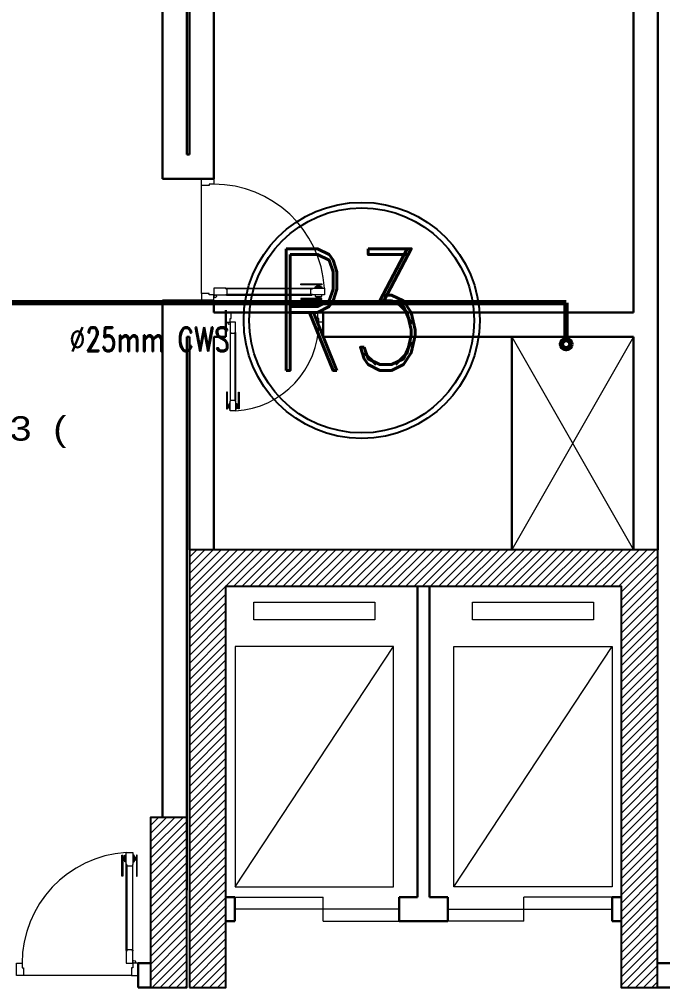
# Model space of a CAD drawing. Extents: x 800 to 995, y 398 to 804.
# Drawn here: x 896.66 to 902, y 754.73 to 762.69 of the extents above; entities that cross this region are included whole.
import ezdxf

# ---------------------------------------------------------------- set-up
doc = ezdxf.new("R2010")
doc.units = 0
doc.header["$MEASUREMENT"] = 0
for name, color, linetype, lineweight in [('Column', 6, 'CONTINUOUS', 25), ('DOOR', 30, 'CONTINUOUS', 9), ('hatch', 252, 'CONTINUOUS', 9), ('P-C-WATER', 5, 'CONTINUOUS', 70), ('P-TEXT', 1, 'CONTINUOUS', 25), ('PLAN-ELEV', 2, 'CONTINUOUS', 5), ('text', 72, 'CONTINUOUS', 15), ('Wall', 252, 'CONTINUOUS', 30)]:
    doc.layers.add(name, color=color, linetype=linetype, lineweight=lineweight)
doc.styles.add('ROMANC', font='romand.shx')
doc.styles.add('SOSA2', font='SOSA.shx', dxfattribs={"width": 0.8})
pattern_1 = [(45, (1093.753867, 427.209505), (-0.0336759605, 0.0336759605), [])]

msp = doc.modelspace()

# ---------------------------------------------------------------- hatches: boundary and pattern name
at = {"layer": 'hatch'}
h = msp.add_hatch(dxfattribs=at)
h.set_pattern_fill('ANSI31', color=252, scale=0.015, style=0)
h.set_pattern_definition(pattern_1)
h.paths.add_polyline_path([(898.0567, 754.7316), (898.3567, 754.7316), (898.3567, 758.0318), (901.6067, 758.0316), (901.6065, 754.7322), (901.9065, 754.7322), (901.9067, 758.3316), (898.0567, 758.3318)])
h = msp.add_hatch(dxfattribs=at)
h.set_pattern_fill('ANSI31', color=252, scale=0.015, style=0)
h.set_pattern_definition(pattern_1)
h.paths.add_polyline_path([(897.7367, 754.7316), (898.0367, 754.7316), (898.0367, 756.1316), (897.7367, 756.1316)])

# ---------------------------------------------------------------- linework, layer by layer
at = {"layer": 'Column', "color": 252}
msp.add_lwpolyline([(898.0567, 754.7316), (898.3567, 754.7316), (898.3567, 758.0318), (901.6067, 758.0316), (901.6065, 754.7322), (901.9065, 754.7322), (901.9067, 758.3316), (898.0567, 758.3318), (898.0567, 754.7316)], dxfattribs=at)
msp.add_lwpolyline([(898.0567, 754.7316), (898.3567, 754.7316), (898.3567, 758.0318), (901.6067, 758.0316), (901.6065, 754.7322), (901.9065, 754.7322), (901.9067, 758.3316), (898.0567, 758.3318), (898.0567, 754.7316)], dxfattribs=at)
msp.add_lwpolyline([(897.7367, 754.7316), (898.0367, 754.7316), (898.0367, 756.1316), (897.7367, 756.1316)], close=True, dxfattribs=at)
at = {"layer": 'DOOR', "color": 251}
for p, q in [((898.1567, 760.4371), (898.1567, 761.326)), ((897.5812, 754.8316), (896.6923, 754.8316))]:
    msp.add_line(p, q, dxfattribs=at)
at = {"layer": 'DOOR', "color": 252}
for p, q in [((898.3622, 760.4821), (899.0621, 760.4821)), ((899.0621, 760.4771), (898.3622, 760.4771)), ((899.0621, 760.4305), (898.3622, 760.4305)), ((898.3622, 760.4255), (899.0621, 760.4255)), ((898.3567, 760.2816), (898.3567, 760.2016)), ((898.4011, 760.2816), (898.3567, 760.2816)), ((898.3922, 760.2016), (898.3922, 760.232)), ((898.3922, 760.232), (898.4011, 760.232)), ((898.4011, 760.2816), (899.1122, 760.2816)), ((898.4011, 760.232), (898.4011, 760.2816)), ((899.1121, 760.232), (899.1122, 760.2816)), ((899.121, 760.232), (899.1121, 760.232)), ((899.1122, 760.2816), (899.1567, 760.2816)), ((899.121, 760.2016), (899.121, 760.232)), ((899.1567, 760.2816), (899.1567, 760.2016)), ((898.3567, 760.2016), (898.3922, 760.2016)), ((898.4367, 760.2016), (898.3922, 760.2016)), ((898.3922, 760.2016), (898.3922, 760.1216)), ((898.4367, 760.1216), (898.4367, 760.2016)), ((899.1567, 760.2016), (899.121, 760.2016)), ((898.3918, 760.1172), (898.3918, 759.5573)), ((898.3922, 760.1216), (898.3958, 760.1216)), ((898.3958, 760.1216), (898.3958, 760.1128)), ((898.3958, 760.1212), (898.3958, 760.1132)), ((898.3958, 759.5573), (898.3958, 760.1172)), ((898.3958, 760.1128), (898.4331, 760.1128)), ((898.4331, 760.1128), (898.4331, 760.1216)), ((898.4331, 760.1216), (898.4367, 760.1216)), ((898.4331, 760.1212), (898.4331, 760.1132)), ((898.4331, 759.5573), (898.4331, 760.1172)), ((898.4371, 760.1172), (898.4371, 759.5573)), ((898.3695, 759.6285), (898.3631, 759.6285)), ((898.3631, 759.6285), (898.3631, 759.4906)), ((898.3695, 759.4906), (898.3695, 759.6285)), ((898.4594, 759.6285), (898.4658, 759.6285)), ((898.4594, 759.4906), (898.4594, 759.6285)), ((898.4658, 759.6285), (898.4658, 759.4906)), ((898.3695, 759.5208), (898.3695, 759.5051)), ((898.3738, 759.5049), (898.3738, 759.521)), ((898.3738, 759.521), (898.3789, 759.521)), ((898.3738, 759.5051), (898.3738, 759.5208)), ((898.3834, 759.5268), (898.3789, 759.5268)), ((898.3789, 759.5268), (898.3789, 759.4992)), ((898.3789, 759.521), (898.3789, 759.5049)), ((898.3922, 759.5351), (898.3834, 759.5351)), ((898.3834, 759.5351), (898.3834, 759.4906)), ((898.3922, 759.4728), (898.3922, 759.5528)), ((898.3922, 759.5528), (898.3958, 759.5528)), ((898.3958, 759.5528), (898.3958, 759.5617)), ((898.3958, 759.5617), (898.4331, 759.5617)), ((898.3958, 759.5533), (898.3958, 759.5613)), ((898.4331, 759.5617), (898.4331, 759.5528)), ((898.4331, 759.5533), (898.4331, 759.5613)), ((898.4331, 759.5528), (898.4367, 759.5528)), ((898.4367, 759.5528), (898.4367, 759.4728)), ((898.4367, 759.5351), (898.4456, 759.5351)), ((898.4456, 759.5351), (898.4456, 759.4906)), ((898.4456, 759.5268), (898.45, 759.5268)), ((898.45, 759.5268), (898.45, 759.4992)), ((898.4552, 759.521), (898.45, 759.521)), ((898.45, 759.521), (898.45, 759.5049)), ((898.4552, 759.5049), (898.4552, 759.521)), ((898.4552, 759.5051), (898.4552, 759.5208)), ((898.4594, 759.5208), (898.4594, 759.5051)), ((898.3631, 759.4906), (898.3695, 759.4906)), ((898.3789, 759.5049), (898.3738, 759.5049)), ((898.3789, 759.4992), (898.3834, 759.4992)), ((898.3834, 759.4906), (898.3922, 759.4906)), ((898.4367, 759.4728), (898.3922, 759.4728)), ((898.4456, 759.4906), (898.4367, 759.4906)), ((898.45, 759.4992), (898.4456, 759.4992)), ((898.45, 759.5049), (898.4552, 759.5049)), ((898.4658, 759.4906), (898.4594, 759.4906)), ((897.5362, 755.0371), (897.5362, 755.737)), ((897.5412, 755.737), (897.5412, 755.0371)), ((897.5878, 755.737), (897.5878, 755.0371)), ((897.5928, 755.0371), (897.5928, 755.737))]:
    msp.add_line(p, q, dxfattribs=at)
at = {"layer": 'DOOR', "color": 5}
for points in [[(898.1567, 761.3816), (898.2567, 761.3816), (898.2567, 761.337), (898.2188, 761.337), (898.2188, 761.3259), (898.1567, 761.326)], [(898.3567, 760.4305), (898.3678, 760.4305), (898.3678, 760.4771), (898.3567, 760.4771), (898.3567, 760.4816), (898.2567, 760.4816), (898.2567, 760.4816), (898.2567, 760.426), (898.3567, 760.426)], [(899.0677, 760.4305), (899.0566, 760.4305), (899.0566, 760.4771), (899.0677, 760.4771), (899.0677, 760.4816), (899.1677, 760.4816), (899.1677, 760.4816), (899.1677, 760.426), (899.0677, 760.426)], [(898.1567, 760.3816), (898.2567, 760.3816), (898.2567, 760.426), (898.2188, 760.426), (898.2188, 760.4371), (898.1567, 760.4371)], [(897.5878, 755.7426), (897.5878, 755.7315), (897.5412, 755.7315), (897.5412, 755.7426), (897.5367, 755.7426), (897.5367, 755.8426), (897.5367, 755.8426), (897.5923, 755.8426), (897.5923, 755.7426)], [(897.5878, 755.0316), (897.5878, 755.0427), (897.5412, 755.0427), (897.5412, 755.0316), (897.5367, 755.0316), (897.5367, 754.9316), (897.5367, 754.9316), (897.5923, 754.9316), (897.5923, 755.0316)], [(896.6367, 754.8316), (896.6367, 754.9316), (896.6813, 754.9316), (896.6813, 754.8937), (896.6924, 754.8937), (896.6923, 754.8316)], [(897.6367, 754.8316), (897.6367, 754.9316), (897.5923, 754.9316), (897.5923, 754.8937), (897.5812, 754.8937), (897.5812, 754.8316)]]:
    msp.add_lwpolyline(points, close=True, dxfattribs=at)
for points in [[(898.3672, 760.4771), (898.3672, 760.4771, 1), (898.3573, 760.4771)], [(899.0572, 760.4771), (899.0572, 760.4771, -1), (899.0671, 760.4771)], [(898.3672, 760.4305), (898.3672, 760.4305, -1), (898.3573, 760.4305)], [(899.0572, 760.4305), (899.0572, 760.4305, 1), (899.0671, 760.4305)], [(897.5412, 755.7321), (897.5412, 755.7321, -1), (897.5412, 755.742)], [(897.5878, 755.7321), (897.5878, 755.7321, 1), (897.5878, 755.742)], [(897.5412, 755.0421), (897.5412, 755.0421, 1), (897.5412, 755.0321)], [(897.5878, 755.0421), (897.5878, 755.0421, -1), (897.5878, 755.0321)]]:
    msp.add_lwpolyline(points, format="xyb", close=True, dxfattribs=at)
at = {"layer": 'DOOR', "color": 1}
for points in [[(898.9731, 760.5099), (898.9731, 760.518), (899.1455, 760.518), (899.1455, 760.5099)], [(899.1277, 760.4982), (899.1277, 760.5047), (899.1074, 760.5047), (899.1074, 760.4982)], [(898.9731, 760.3976), (898.9731, 760.3896), (899.1455, 760.3896), (899.1455, 760.3976)], [(899.1277, 760.4093), (899.1277, 760.4029), (899.1074, 760.4029), (899.1074, 760.4093)], [(897.5083, 755.648), (897.5003, 755.648), (897.5003, 755.8203), (897.5083, 755.8203)], [(897.5201, 755.8025), (897.5136, 755.8025), (897.5136, 755.7823), (897.5201, 755.7823)], [(897.6089, 755.8025), (897.6154, 755.8025), (897.6154, 755.7823), (897.6089, 755.7823)], [(897.6207, 755.648), (897.6287, 755.648), (897.6287, 755.8203), (897.6207, 755.8203)]]:
    msp.add_lwpolyline(points, close=True, dxfattribs=at)
at = {"layer": 'DOOR', "color": 5}
for points in [[(899.0899, 760.4816), (899.0899, 760.4927), (899.1455, 760.4927), (899.1455, 760.4816)], [(897.5367, 755.7648), (897.5256, 755.7648), (897.5256, 755.8203), (897.5367, 755.8203)]]:
    msp.add_lwpolyline(points, dxfattribs=at)
at = {"layer": 'DOOR', "color": 1}
for points in [[(899.1003, 760.4927), (899.1003, 760.4982), (899.1348, 760.4982), (899.1348, 760.4927)], [(899.0899, 760.426), (899.0899, 760.4149), (899.1455, 760.4149), (899.1455, 760.426)], [(899.1003, 760.4149), (899.1003, 760.4093), (899.1348, 760.4093), (899.1348, 760.4149)], [(897.5256, 755.7752), (897.5201, 755.7752), (897.5201, 755.8097), (897.5256, 755.8097)], [(897.5923, 755.7648), (897.6034, 755.7648), (897.6034, 755.8203), (897.5923, 755.8203)], [(897.6034, 755.7752), (897.6089, 755.7752), (897.6089, 755.8097), (897.6034, 755.8097)]]:
    msp.add_lwpolyline(points, dxfattribs=at)
for points in [[(899.1274, 760.5099, -1), (899.1274, 760.5047), (899.1274, 760.5047), (899.1077, 760.5047), (899.1077, 760.5047, -1), (899.1077, 760.5099), (899.1077, 760.5099)], [(899.1274, 760.3976, 1), (899.1274, 760.4029), (899.1274, 760.4029), (899.1077, 760.4029), (899.1077, 760.4029, 1), (899.1077, 760.3976), (899.1077, 760.3976)], [(897.5083, 755.8022, -1), (897.5136, 755.8022), (897.5136, 755.8022), (897.5136, 755.7826), (897.5136, 755.7826, -1), (897.5083, 755.7826), (897.5083, 755.7826)], [(897.6207, 755.8022, 1), (897.6154, 755.8022), (897.6154, 755.8022), (897.6154, 755.7826), (897.6154, 755.7826, 1), (897.6207, 755.7826), (897.6207, 755.7826)]]:
    msp.add_lwpolyline(points, format="xyb", close=True, dxfattribs=at)
at = {"layer": 'DOOR', "color": 5}
for centre in [(898.2678, 760.4149), (897.6034, 754.9427)]:
    msp.add_circle(centre, 0.0111, dxfattribs=at)
at = {"layer": 'DOOR', "color": 252}
msp.add_circle((898.3834, 760.1927), 0.00889, dxfattribs=at)
for centre, radius, start, end in [((898.2567, 760.4242), 0.9128, 3.60232, 90), ((898.3908, 760.2016), 0.7302, 273.60232, 0), ((898.3958, 760.1172), 0.00397, 90, 270), ((898.4331, 760.1172), 0.00397, 270, 90), ((898.3717, 759.5208), 0.00211, 0, 180), ((898.3958, 759.5573), 0.00397, 90, 270), ((898.4331, 759.5573), 0.00397, 270, 90), ((898.4573, 759.5208), 0.00211, 0, 180), ((898.3717, 759.5051), 0.00211, 180, 0), ((898.4573, 759.5051), 0.00211, 180, 0), ((897.5941, 754.9316), 0.9128, 93.60232, 180)]:
    msp.add_arc(centre, radius, start, end, dxfattribs=at)
at = {"layer": 'hatch', "color": 252, "linetype": 'Continuous'}
for p, q in [((901.7067, 760.0816), (900.7066, 758.3316)), ((900.7067, 760.0816), (901.7067, 758.3316)), ((898.4317, 755.4767), (899.1567, 755.4767)), ((899.1567, 755.2767), (899.1567, 755.4767)), ((901.5317, 755.4767), (900.8067, 755.4767)), ((900.8067, 755.2767), (900.8067, 755.4767)), ((899.7817, 755.3767), (898.4317, 755.3767)), ((900.1817, 755.3767), (901.5317, 755.3767)), ((899.1567, 755.2767), (899.7817, 755.2767)), ((900.8067, 755.2767), (900.1817, 755.2767))]:
    msp.add_line(p, q, dxfattribs=at)
at = {"layer": 'P-C-WATER', "linetype": 'Continuous'}
for p, q in [((898.3087, 760.3618), (889.9451, 760.3618)), ((901.1543, 760.3618), (897.014, 760.3618)), ((901.1543, 760.0592), (901.1543, 760.3618))]:
    msp.add_line(p, q, dxfattribs=at)
msp.add_circle((901.1543, 760.0217), 0.0375, dxfattribs=at)
at = {"layer": 'P-TEXT', "color": 41}
for radius in [0.9702, 0.9251]:
    msp.add_circle((899.4733, 760.2172), radius, dxfattribs=at)
at = {"layer": 'PLAN-ELEV', "color": 252}
for p, q in [((898.5866, 757.902), (899.5812, 757.902)), ((898.5866, 757.756), (898.5866, 757.902)), ((899.5812, 757.902), (899.5812, 757.756)), ((900.3844, 757.902), (901.379, 757.902)), ((900.3844, 757.756), (900.3844, 757.902)), ((901.379, 757.902), (901.379, 757.756)), ((899.5812, 757.756), (898.5866, 757.756)), ((901.379, 757.756), (900.3844, 757.756)), ((898.4326, 755.5605), (899.7351, 757.5368)), ((899.7351, 757.5368), (898.4326, 757.5368)), ((898.4326, 757.5368), (898.4326, 755.5605)), ((899.7351, 755.5605), (899.7351, 757.5368)), ((900.2305, 755.5605), (901.5329, 757.5368)), ((900.2305, 755.5605), (900.2305, 757.5368)), ((900.2305, 757.5368), (901.5329, 757.5368)), ((901.5329, 757.5368), (901.5329, 755.5605)), ((898.4326, 755.5605), (899.7351, 755.5605)), ((901.4567, 755.5605), (900.2305, 755.5605)), ((901.5329, 755.5605), (901.4567, 755.5605))]:
    msp.add_line(p, q, dxfattribs=at)
at = {"layer": 'Wall', "color": 252, "linetype": 'Continuous'}
for p, q in [((898.0567, 764.1316), (898.0567, 761.5816)), ((898.2567, 763.7815), (898.2567, 761.3816)), ((901.7067, 760.2816), (901.7067, 763.4815)), ((901.9067, 758.3316), (901.9067, 763.4815)), ((897.8367, 763.0316), (897.8367, 761.3816)), ((898.0367, 761.5816), (898.0367, 763.0316)), ((898.0567, 761.5816), (898.0367, 761.5816)), ((898.2567, 761.3816), (897.8367, 761.3816)), ((897.8367, 760.3816), (897.8367, 756.1316)), ((898.2567, 760.3816), (897.8367, 760.3816)), ((898.2567, 760.2816), (898.2567, 760.3816)), ((898.2567, 760.2816), (901.7067, 760.2816)), ((898.3567, 760.3016), (898.3567, 760.0816)), ((899.1567, 760.2816), (899.1567, 760.0816)), ((898.0367, 760.0816), (898.0367, 755.5316)), ((898.0367, 760.0816), (898.0567, 760.0816)), ((898.0567, 760.0816), (898.0567, 758.3318)), ((898.2567, 760.0816), (898.3567, 760.0816)), ((898.2567, 758.3318), (898.2567, 760.0816)), ((899.1567, 760.0816), (901.7067, 760.0816)), ((900.7067, 760.0816), (900.7066, 758.3316)), ((901.7067, 760.0816), (900.7067, 760.0816)), ((901.7067, 758.3316), (901.7067, 760.0816)), ((899.9317, 755.4767), (899.9317, 758.0317)), ((900.0317, 755.4767), (900.0317, 758.0317)), ((898.4317, 755.4767), (898.3567, 755.4767)), ((898.4317, 755.4767), (898.4317, 755.2767)), ((899.7817, 755.4767), (899.7817, 755.2767)), ((899.9317, 755.4767), (899.7817, 755.4767)), ((900.1817, 755.4767), (900.0317, 755.4767)), ((900.1817, 755.4767), (900.1817, 755.2767)), ((901.5317, 755.4767), (901.5317, 755.2767)), ((901.5317, 755.4767), (901.6067, 755.4767)), ((898.4317, 755.2767), (898.3567, 755.2767)), ((900.1817, 755.2767), (899.7817, 755.2767)), ((901.5317, 755.2767), (901.6067, 755.2767)), ((897.6367, 754.9316), (897.7367, 754.9316)), ((897.6367, 754.9316), (897.6367, 754.7316)), ((902.0067, 754.9322), (901.9067, 754.9322)), ((897.6367, 754.7316), (897.7367, 754.7316)), ((901.9065, 754.7322), (902.0067, 754.7322))]:
    msp.add_line(p, q, dxfattribs=at)

# ---------------------------------------------------------------- texts
at = {"layer": 'P-TEXT', "color": 41, "style": 'ROMANC', "width": 0.75}
for s, height, p in [('R3', 1, (898.7233, 759.8063)), ('%%C25mm CWS', 0.2, (897.0722, 759.9615))]:
    msp.add_text(s, height=height, dxfattribs=at).set_placement(p)
at = {"layer": 'text', "color": 252, "style": 'SOSA2', "width": 1.2}
msp.add_text('lulG) 3  (', height=0.2, dxfattribs=at).set_placement((895.814, 759.2288))

doc.saveas('drawing.dxf')
